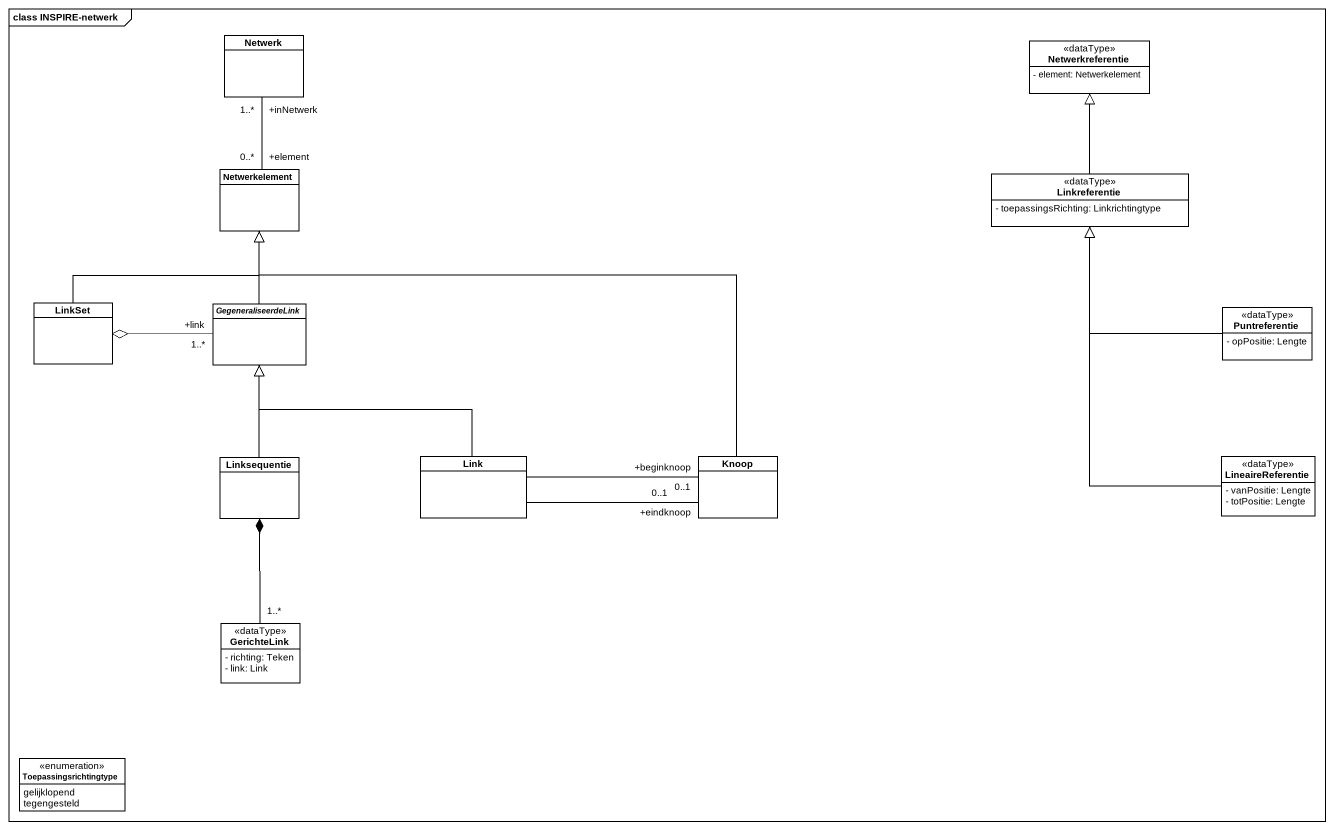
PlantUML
@startuml
mainframe class INSPIRE-netwerk
hide circle
hide empty members
skinparam classAttributeIconSize 0
class Netwerk
class Netwerkreferentie <<dataType>> {
  - element: Netwerkelement
}
class Netwerkelement
class Linkreferentie <<dataType>> {
  - toepassingsRichting: Linkrichtingtype
}
class LinkSet
abstract class GegeneraliseerdeLink
class Puntreferentie <<dataType>> {
  - opPositie: Lengte
}
class Linksequentie
class Link
class Knoop
class LineaireReferentie <<dataType>> {
  - vanPositie: Lengte
  - totPositie: Lengte
}
class GerichteLink <<dataType>> {
  - richting: Teken
  - link: Link
}
enum Toepassingsrichtingtype {
  gelijklopend
  tegengesteld
}
Netwerkelement "+element\n0..*" -up- "+inNetwerk\n1..*" Netwerk
Linkreferentie -up-|> Netwerkreferentie
LinkSet -up-|> Netwerkelement
GegeneraliseerdeLink -up-|> Netwerkelement
GegeneraliseerdeLink "+link\n1..*" -left-o LinkSet
Puntreferentie -up-|> Linkreferentie
Linksequentie -up-|> GegeneraliseerdeLink
Link -up-|> GegeneraliseerdeLink
Link -right- "+beginknoop\n0..1" Knoop
Link -right- "+eindknoop\n0..1" Knoop
Knoop -left-|> Netwerkelement
LineaireReferentie -up-|> Linkreferentie
GerichteLink "1..*" -up-* Linksequentie
@enduml
